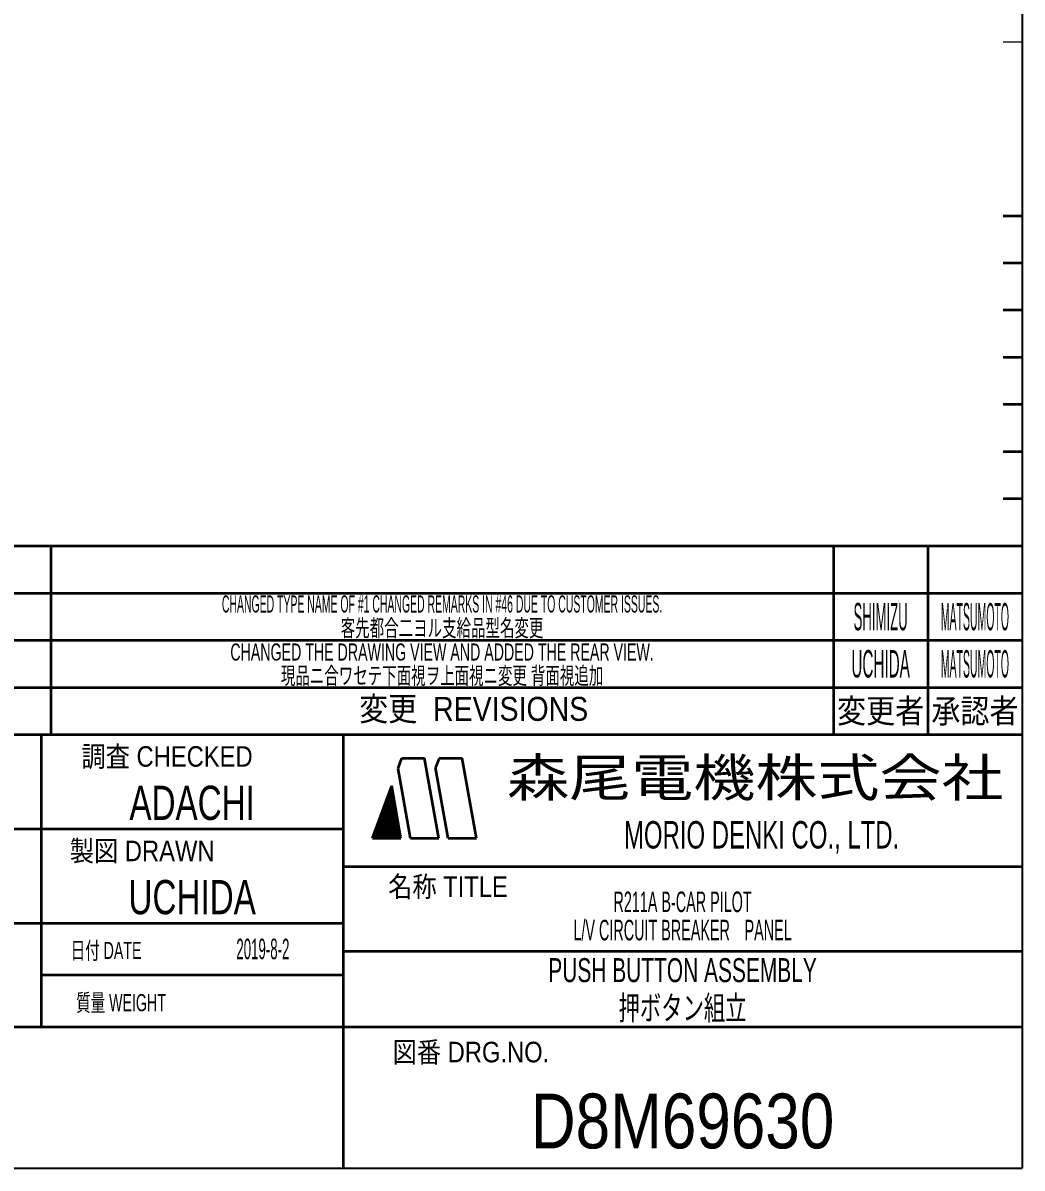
# Model space of a CAD drawing. Header units: millimetres. Extents: x 7 to 413, y 10 to 287.
# Drawn here: x 307.1 to 413, y 10.2 to 131.7 of the extents above; entities that cross this region are included whole.
import ezdxf
from ezdxf.enums import TextEntityAlignment as Align

# ---------------------------------------------------------------- set-up
doc = ezdxf.new("R2010")
doc.units = ezdxf.units.MM
doc.layers.add('図面枠C7M', color=7, linetype='Continuous')
doc.layers.add('図面枠D8M', color=7, linetype='Continuous')
doc.styles.add('HG丸ｺﾞｼｯｸM-PRO', font='')
doc.styles.get('HG丸ｺﾞｼｯｸM-PRO').set_extended_font_data('HG丸ｺﾞｼｯｸM-PRO')

# ---------------------------------------------------------------- blocks, each defined once
blk = doc.blocks.new('BLKF024')
at = {"layer": '図面枠D8M', "color": 4, "linetype": 'Continuous', "lineweight": 13}
for p, q in [((345.506831, 48.999879), (346.3333, 49.826349)), ((345.58776, 49.22223), (346.312102, 49.946572)), ((345.668689, 49.44458), (346.290903, 50.066794)), ((345.749617, 49.66693), (346.269705, 50.187017)), ((345.830546, 49.88928), (346.248506, 50.30724)), ((345.911475, 50.111631), (346.227307, 50.427463)), ((345.992404, 50.333981), (346.206109, 50.547686)), ((346.073333, 50.556331), (346.18491, 50.667909)), ((346.154262, 50.778681), (346.163712, 50.788131)), ((344.697542, 46.776377), (346.545285, 48.624121)), ((344.778471, 46.998727), (346.524087, 48.744343)), ((344.8594, 47.221078), (346.502888, 48.864566)), ((344.940329, 47.443428), (346.48169, 48.984789)), ((345.021258, 47.665778), (346.460491, 49.105012)), ((345.102186, 47.888128), (346.439293, 49.225235)), ((345.183115, 48.110479), (346.418094, 49.345457)), ((345.264044, 48.332829), (346.396896, 49.46568)), ((345.344973, 48.555179), (346.375697, 49.585903)), ((345.425902, 48.777529), (346.354499, 49.706126)), ((344.157871, 45.246757), (346.693675, 47.782561)), ((344.211969, 45.442276), (346.672477, 47.902784)), ((344.292898, 45.664626), (346.651278, 48.023006)), ((344.299292, 45.246757), (346.714874, 47.662338)), ((344.373827, 45.886976), (346.63008, 48.143229)), ((344.440714, 45.246757), (346.736072, 47.542115)), ((344.454756, 46.109327), (346.608881, 48.263452)), ((344.535684, 46.331677), (346.587682, 48.383675)), ((344.582135, 45.246757), (346.757271, 47.421892)), ((344.616613, 46.554027), (346.566484, 48.503898)), ((344.723556, 45.246757), (346.778469, 47.301669)), ((344.864978, 45.246757), (346.799668, 47.181447)), ((345.006399, 45.246757), (346.820866, 47.061224)), ((345.147821, 45.246757), (346.842065, 46.941001)), ((345.289242, 45.246757), (346.863263, 46.820778)), ((345.430663, 45.246757), (346.884462, 46.700555)), ((345.572085, 45.246757), (346.90566, 46.580332)), ((345.713506, 45.246757), (346.926859, 46.46011)), ((345.854927, 45.246757), (346.948057, 46.339887)), ((345.996349, 45.246757), (346.969256, 46.219664)), ((346.13777, 45.246757), (346.990455, 46.099441)), ((346.279191, 45.246757), (347.011653, 45.979218)), ((346.420613, 45.246757), (347.032852, 45.858995)), ((346.562034, 45.246757), (347.05405, 45.738773)), ((346.703455, 45.246757), (347.075249, 45.61855)), ((346.844877, 45.246757), (347.096447, 45.498327)), ((346.986298, 45.246757), (347.117646, 45.378104)), ((347.12772, 45.246757), (347.138844, 45.257881))]:
    blk.add_line(p, q, dxfattribs=at)
blk = doc.blocks.new('BLKF023')
at = {"layer": '図面枠D8M', "color": 2, "linetype": 'Continuous', "lineweight": 25}
for p in [(413, 286.75), (7, 10.25)]:
    blk.add_line(p, (413, 10.25), dxfattribs=at)
at = {"layer": '図面枠D8M', "color": 4, "linetype": 'Continuous', "lineweight": 13}
blk.add_line((411, 129.75), (413, 129.75), dxfattribs=at)
at = {"layer": '図面枠D8M', "color": 3, "linetype": 'Continuous', "lineweight": 35}
for p, q in [((413, 111.25), (411, 111.25)), ((413, 106.25), (411, 106.25)), ((413, 101.25), (411, 101.25)), ((413, 96.25), (411, 96.25)), ((413, 91.25), (411, 91.25)), ((413, 86.25), (411, 86.25)), ((413, 81.25), (411, 81.25)), ((277, 76.25), (413, 76.25)), ((310, 76.25), (310, 56.25)), ((393, 76.25), (393, 56.25)), ((403, 76.25), (403, 56.25)), ((277, 71.25), (413, 71.25)), ((277, 66.25), (413, 66.25)), ((277, 61.25), (413, 61.25)), ((277, 56.25), (413, 56.25)), ((309, 56.25), (309, 25.25)), ((341, 56.25), (341, 10.25)), ((346.84, 52.65), (347.23, 53.75)), ((347.23, 53.75), (349.64, 53.75)), ((351.14, 45.25), (349.64, 53.75)), ((351.18, 53.75), (350.82, 52.76)), ((351.18, 53.75), (353.64, 53.75)), ((355.14, 45.25), (353.64, 53.75)), ((348.14, 45.25), (346.84, 52.65)), ((352.14, 45.25), (350.82, 52.76)), ((344.14, 45.25), (346.16, 50.8)), ((347.14, 45.25), (346.16, 50.8)), ((277, 46.25), (341, 46.25)), ((344.14, 45.25), (347.14, 45.25)), ((348.14, 45.25), (351.14, 45.25)), ((352.14, 45.25), (355.14, 45.25)), ((341, 42.25), (413, 42.25)), ((277, 36.25), (341, 36.25)), ((341, 33.25), (413, 33.25)), ((309, 30.75), (341, 30.75)), ((277, 25.25), (413, 25.25))]:
    blk.add_line(p, q, dxfattribs=at)
at = {"layer": '図面枠D8M', "color": 4, "linetype": 'Continuous', "lineweight": 13}
blk.add_blockref('BLKF024', (0, 0), dxfattribs=at)
at = {"layer": '図面枠D8M', "color": 4, "linetype": 'Continuous', "lineweight": 13, "style": 'HG丸ｺﾞｼｯｸM-PRO'}
for s, height, width, p in [('変更  REVISIONS', 2.5455, 0.887352, (354.85, 58.97)), ('変更者', 2.545, 0.887717, (398, 58.75)), ('承認者', 2.545, 0.887717, (408, 58.75)), ('調査 CHECKED', 2.182, 0.863174, (322.34, 53.92)), ('製図 DRAWN', 2.182, 0.863099, (319.7, 43.9)), ('名称 TITLE', 2.182, 0.862489, (352.13, 40.11)), ('日付 DATE', 1.818, 0.618255, (315.88, 33.34)), ('質量 WEIGHT', 1.818, 0.618812, (317.46, 27.8)), ('図番 DRG.NO.', 2.182, 0.863083, (354.56, 22.56))]:
    blk.add_text(s, height=height, dxfattribs=dict(at, width=width)).set_placement(p, align=Align.MIDDLE_CENTER)
at = {"layer": '図面枠D8M', "color": 2, "linetype": 'Continuous', "lineweight": 25, "style": 'HG丸ｺﾞｼｯｸM-PRO', "width": 1.206081}
blk.add_text('森尾電機株式会社', height=4, dxfattribs=at).set_placement((384.72, 51.68), align=Align.MIDDLE_CENTER)
at = {"layer": '図面枠D8M', "color": 3, "linetype": 'Continuous', "lineweight": 35, "style": 'HG丸ｺﾞｼｯｸM-PRO', "width": 0.652197}
blk.add_text('MORIO DENKI CO., LTD.', height=2.9091, dxfattribs=at).set_placement((385.38, 45.61), align=Align.MIDDLE_CENTER)
blk = doc.blocks.new('BLKF025')
at = {"layer": '図面枠D8M', "color": 3, "linetype": 'Continuous', "lineweight": 35, "style": 'HG丸ｺﾞｼｯｸM-PRO'}
for s, height, width, p in [('MATSUMOTO', 2.909, 0.286058, (408, 68.75)), ('CHANGED THE DRAWING VIEW AND ADDED THE REAR VIEW.', 1.8182, 0.618925, (351.5, 65)), ('A', 2.91, 0.782973, (283.5, 63.75)), ('2021-10-29', 2.909, 0.488281, (300, 63.75)), ('UCHIDA', 2.909, 0.415827, (398, 63.75)), ('MATSUMOTO', 2.909, 0.286058, (408, 63.75)), ('NAGAOKA', 3.636, 0.414524, (285.11, 49)), ('ADACHI', 3.636, 0.72416, (325, 49)), ('UCHIDA', 3.636, 0.724809, (325, 39)), ('R211A B-CAR PILOT', 2.1818, 0.522281, (377, 38.5)), ('L/V CIRCUIT BREAKER\u3000PANEL', 2.1818, 0.522183, (377, 35.5)), ('2019-8-2', 2.182, 0.482308, (332.5, 33.5)), ('PUSH BUTTON ASSEMBLY', 2.5455, 0.651539, (377, 31.25)), ('N/S', 3.273, 0.805664, (293, 28.5)), ('D8M69630', 5.818, 0.845432, (377, 15.25))]:
    blk.add_text(s, height=height, dxfattribs=dict(at, width=width)).set_placement(p, align=Align.MIDDLE_CENTER)

msp = doc.modelspace()

# ---------------------------------------------------------------- block references
at = {"layer": '図面枠D8M', "color": 4, "linetype": 'Continuous', "lineweight": 13}
msp.add_blockref('BLKF023', (0, 0), dxfattribs=at)
at = {"layer": '図面枠D8M', "color": 3, "linetype": 'Continuous', "lineweight": 35}
msp.add_blockref('BLKF025', (0, 0), dxfattribs=at)

# ---------------------------------------------------------------- texts
at = {"layer": '図面枠C7M', "color": 3, "linetype": 'Continuous', "lineweight": 35, "style": 'HG丸ｺﾞｼｯｸM-PRO', "width": 0.651535}
msp.add_text('押ボタン組立', height=2.545, dxfattribs=at).set_placement((377, 27.25), align=Align.MIDDLE_CENTER)
at = {"layer": '図面枠D8M', "color": 3, "linetype": 'Continuous', "lineweight": 35, "style": 'HG丸ｺﾞｼｯｸM-PRO'}
for s, height, width, p in [('CHANGED TYPE NAME OF #1 CHANGED REMARKS IN #46 DUE TO CUSTOMER ISSUES.', 1.8182, 0.455923, (351.5, 70.1)), ('SHIMIZU', 2.909, 0.359252, (398, 68.75)), ('客先都合二ヨル支給品型名変更', 1.8182, 0.618958, (351.5, 67.55)), ('現品ニ合ワセテ下面視ヲ上面視ニ変更 背面視追加', 1.8182, 0.618872, (351.5, 62.5))]:
    msp.add_text(s, height=height, dxfattribs=dict(at, width=width)).set_placement(p, align=Align.MIDDLE_CENTER)

doc.saveas('drawing.dxf')
